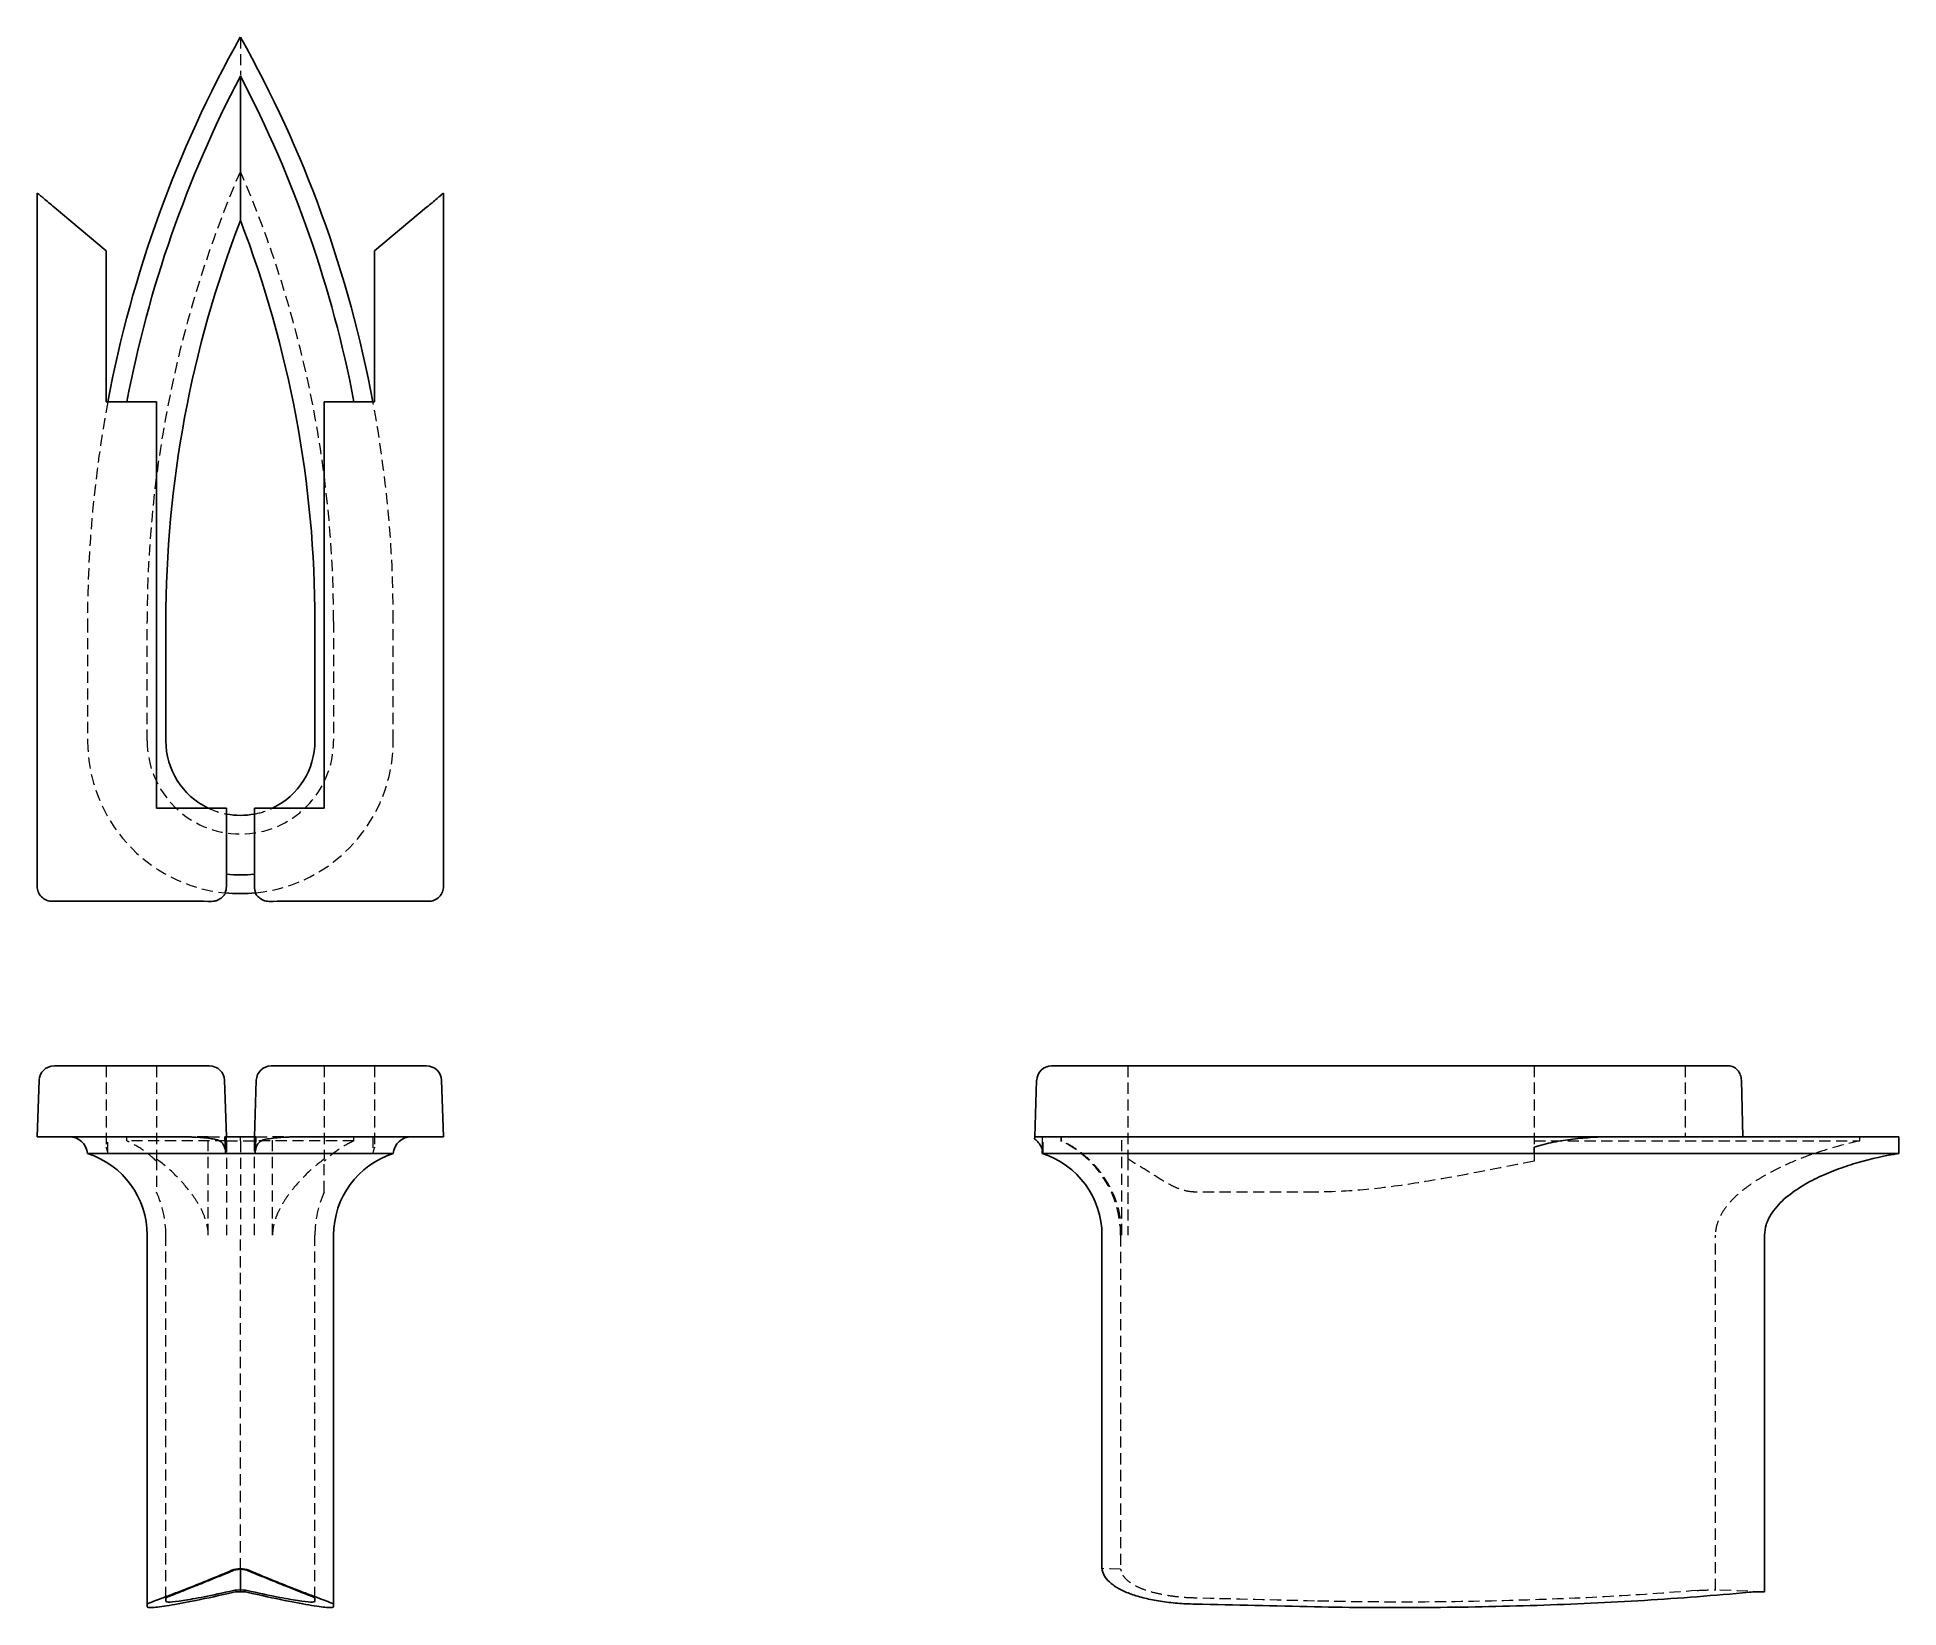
# Model space of a CAD drawing. Header units: millimetres. Extents: x 60 to 271, y 28 to 206.
import ezdxf

# ---------------------------------------------------------------- set-up
doc = ezdxf.new("R2010")
doc.units = ezdxf.units.MM
doc.linetypes.add('HIDDEN', pattern=[1.905, 1.27, -0.635])

msp = doc.modelspace()

# ---------------------------------------------------------------- linework, layer by layer
at = {"color": 7, "linetype": 'Continuous', "lineweight": 25}
for p, q in [((59.92, 188.68), (59.92, 109.92)), ((60.15, 188.5), (59.92, 188.68)), ((105.85, 188.5), (106.08, 188.68)), ((106.08, 109.92), (106.08, 188.68)), ((67.76, 182.11), (61.84, 187.08)), ((104.16, 187.08), (98.24, 182.11)), ((67.76, 164.97), (67.76, 182.11)), ((98.24, 182.11), (98.24, 164.97)), ((73.47, 164.97), (67.76, 164.97)), ((73.47, 118.82), (73.47, 164.97)), ((92.53, 164.97), (92.53, 118.82)), ((98.24, 164.97), (92.53, 164.97)), ((74.53, 126.46), (74.53, 140.03)), ((91.47, 140.03), (91.47, 126.46)), ((79.5, 118.82), (73.47, 118.82)), ((79.5, 118.82), (81.19, 118.82)), ((81.19, 118.82), (81.41, 118.82)), ((81.41, 118.82), (81.41, 118.14)), ((84.59, 118.82), (84.59, 118.14)), ((84.81, 118.82), (84.59, 118.82)), ((84.81, 118.82), (86.5, 118.82)), ((92.53, 118.82), (86.5, 118.82)), ((81.41, 118.14), (81.41, 111.29)), ((84.59, 111.29), (84.59, 118.14)), ((81.41, 111.29), (81.41, 109.92)), ((84.59, 111.29), (84.59, 109.92)), ((61.61, 108.23), (76.16, 108.23)), ((89.84, 108.23), (104.39, 108.23)), ((61.84, 89.53), (79.5, 89.53)), ((86.5, 89.53), (104.16, 89.53)), ((175.15, 89.53), (252.08, 89.53)), ((59.92, 81.49), (60.15, 87.9)), ((81.19, 87.9), (81.41, 81.49)), ((84.59, 81.49), (84.81, 87.9)), ((105.85, 87.9), (106.08, 81.49)), ((173.23, 81.49), (173.45, 87.9)), ((253.5, 87.9), (253.68, 81.49)), ((61.61, 81.49), (76.16, 81.49)), ((81.24, 81.49), (84.76, 81.49)), ((89.84, 81.49), (104.39, 81.49)), ((174.92, 81.49), (253.68, 81.49)), ((253.68, 81.49), (271.38, 81.49)), ((271.38, 79.58), (271.38, 81.49)), ((65.64, 79.58), (81.34, 79.58)), ((81.34, 79.58), (84.66, 79.58)), ((84.66, 79.58), (100.36, 79.58)), ((174.09, 79.91), (174.09, 79.58)), ((174.09, 79.58), (174.17, 79.58)), ((174.17, 79.58), (191.46, 79.58)), ((191.46, 79.58), (205.03, 79.58)), ((205.03, 79.58), (229.97, 79.58)), ((229.97, 79.58), (271.38, 79.58)), ((72.41, 28.39), (72.41, 70.3)), ((93.59, 28.39), (93.59, 70.3)), ((180.87, 70.3), (180.87, 32.42)), ((256.15, 29.79), (256.15, 70.3)), ((83, 29.99), (83, 32.35))]:
    msp.add_line(p, q, dxfattribs=at)
at = {"color": 7, "linetype": 'HIDDEN', "lineweight": 18}
for p, q in [((65.64, 140.03), (65.64, 126.46)), ((72.41, 126.46), (72.41, 140.03)), ((93.59, 140.03), (93.59, 126.46)), ((100.36, 126.46), (100.36, 140.03)), ((67.76, 89.53), (67.76, 80.28)), ((73.47, 89.53), (73.47, 78.95)), ((92.53, 89.53), (92.53, 78.95)), ((98.24, 89.53), (98.24, 80.28)), ((183.82, 89.53), (183.82, 78.95)), ((229.97, 89.53), (229.97, 80.28)), ((247.11, 89.53), (247.11, 81.49)), ((67.95, 79.58), (67.95, 81.49)), ((70.11, 81.01), (70.11, 81.49)), ((81.41, 81.01), (70.11, 81.01)), ((79.35, 81.49), (76.16, 81.49)), ((79.35, 81.49), (81.24, 81.49)), ((79.35, 70.3), (79.35, 81.49)), ((81.41, 81.01), (81.41, 81.49)), ((81.41, 81.01), (84.59, 81.01)), ((83, 81.01), (83, 81.49)), ((84.59, 81.01), (84.59, 81.49)), ((95.89, 81.01), (84.59, 81.01)), ((84.76, 81.49), (86.65, 81.49)), ((86.65, 70.3), (86.65, 81.49)), ((89.84, 81.49), (86.65, 81.49)), ((95.89, 81.01), (95.89, 81.49)), ((98.05, 81.49), (98.05, 79.58)), ((174.09, 81.49), (174.09, 79.91)), ((176.21, 81.49), (176.21, 81.01)), ((176.21, 81.01), (176.29, 81.01)), ((176.29, 81.01), (176.29, 81.49)), ((183.14, 70.3), (183.14, 81.49)), ((229.97, 81.01), (266.95, 81.01)), ((266.95, 81.01), (266.95, 81.49)), ((205.03, 75.2), (191.46, 75.2)), ((74.53, 29.08), (74.53, 70.3)), ((83, 32.35), (83, 70.3)), ((91.47, 29.08), (91.47, 70.3)), ((182.99, 70.3), (182.99, 32.35)), ((250.55, 29.99), (250.55, 70.3)), ((83, 29.79), (83, 29.99))]:
    msp.add_line(p, q, dxfattribs=at)
at = {"color": 7, "linetype": 'HIDDEN', "lineweight": 18, "flags": 128}
for points in [[(182.99, 32.35), (181.8, 32.39), (180.87, 32.42)], [(256.15, 29.79), (253.01, 29.9), (250.55, 29.99)]]:
    msp.add_lwpolyline(points, dxfattribs=at)
at = {"color": 7, "linetype": 'Continuous', "lineweight": 25}
for centre, radius, start, end in [((201.13, 140.03), 135.5, 150.6764, 169.3911), ((-35.13, 140.03), 135.5, 10.6089, 29.3236), ((201.13, 140.03), 133.38, 152.3387, 169.2207), ((-35.13, 140.03), 133.38, 10.7793, 27.6613), ((201.13, 140.03), 126.6, 158.9243, 180), ((-35.13, 140.03), 126.6, 360, 21.0757), ((83, 126.46), 8.47, 180, 244.4364), ((83, 126.46), 8.47, 295.5636, 0), ((83, 126.46), 8.47, 259.1931, 280.8069), ((83, 126.46), 15.24, 264.0208, 275.9792), ((83, 126.46), 17.36, 264.1898, 275.8102), ((61.84, 87.84), 1.69, 90, 178), ((79.5, 87.84), 1.69, 2, 90), ((86.5, 87.84), 1.69, 90, 178), ((104.16, 87.84), 1.69, 2, 90), ((175.15, 87.84), 1.69, 90, 178), ((63.53, 79.37), 2.12, 5.7392, 90), ((102.47, 79.37), 2.12, 90, 174.2608), ((62.67, 70.3), 9.74, 360, 72.2811), ((103.33, 70.3), 9.74, 107.7189, 180), ((171.13, 70.3), 9.74, 360, 72.2811)]:
    msp.add_arc(centre, radius, start, end, dxfattribs=at)
at = {"color": 7, "linetype": 'HIDDEN', "lineweight": 18}
for centre, radius, start, end in [((201.13, 140.03), 128.72, 156.6005, 180), ((-35.13, 140.03), 128.72, 360, 23.3995), ((201.13, 140.03), 135.5, 169.3911, 180), ((-35.13, 140.03), 135.5, 360, 10.6089), ((83, 126.46), 17.36, 180, 264.1898), ((83, 126.46), 10.59, 180, 0), ((83, 126.46), 17.36, 275.8102, 0), ((83, 126.46), 8.47, 244.4364, 259.1931), ((83, 126.46), 8.47, 280.8069, 295.5636), ((171.13, 70.3), 11.86, 360, 64.6231), ((62.67, 70.3), 11.86, 360, 24.3958), ((103.33, 70.3), 11.86, 155.6042, 180)]:
    msp.add_arc(centre, radius, start, end, dxfattribs=at)
for points, knots in [([(83, 206.38), (83, 205.58), (83, 204.12), (83, 202.69), (83, 202.05)], [0, 0, 0, 0, 0.549845, 1, 1, 1, 1]), ([(73.47, 78.69), (72.98, 79.17), (72.45, 79.61), (71.33, 80.38), (70.74, 80.72), (70.11, 81.01)], [0, 0, 0, 0, 0.5, 0.5, 1, 1, 1, 1]), ([(81.41, 81.01), (81.41, 80.53), (81.41, 79.92), (81.41, 78.82), (81.41, 78.41), (81.41, 77.57), (81.41, 77.12), (81.41, 76.42), (81.41, 76.18), (81.41, 75.69), (81.41, 75.44), (81.41, 74.67), (81.41, 74.15), (81.41, 73.08), (81.41, 72.54), (81.41, 71.43), (81.41, 70.87), (81.41, 70.3)], [0, 0, 0, 0, 0.25, 0.25, 0.375, 0.375, 0.5, 0.5, 0.5625, 0.5625, 0.625, 0.625, 0.75, 0.75, 0.875, 0.875, 1, 1, 1, 1]), ([(83, 81.01), (83, 80.64), (83, 80.19), (83, 79.36), (83, 79.06), (83, 78.4), (83, 78.05), (83, 77.46), (83, 77.26), (83, 76.82), (83, 76.6), (83, 76.12), (83, 75.87), (83, 75.35), (83, 75.07), (83, 74.48), (83, 74.17), (83, 73.51), (83, 73.16), (83, 72.41), (83, 72.01), (83, 71.39), (83, 71.17), (83, 70.74), (83, 70.52), (83, 70.3)], [0, 0, 0, 0, 0.25, 0.25, 0.375, 0.375, 0.5, 0.5, 0.5625, 0.5625, 0.625, 0.625, 0.6875, 0.6875, 0.75, 0.75, 0.8125, 0.8125, 0.875, 0.875, 0.9375, 0.9375, 0.96875, 0.96875, 1, 1, 1, 1]), ([(84.59, 70.3), (84.59, 71.43), (84.59, 72.53), (84.59, 74.13), (84.59, 74.66), (84.59, 75.68), (84.59, 76.17), (84.59, 77.11), (84.59, 77.56), (84.59, 78.41), (84.59, 78.81), (84.59, 79.54), (84.59, 79.88), (84.59, 80.5), (84.59, 80.77), (84.59, 81.01)], [0, 0, 0, 0, 0.25, 0.25, 0.375, 0.375, 0.5, 0.5, 0.625, 0.625, 0.75, 0.75, 0.875, 0.875, 1, 1, 1, 1]), ([(95.89, 81.01), (95.26, 80.72), (94.67, 80.38), (93.55, 79.61), (93.02, 79.17), (92.53, 78.69)], [0, 0, 0, 0, 0.5, 0.5, 1, 1, 1, 1]), ([(183.14, 70.3), (183.14, 71.43), (182.98, 72.53), (182.5, 74.13), (182.31, 74.66), (181.84, 75.68), (181.57, 76.17), (180.97, 77.11), (180.64, 77.56), (179.91, 78.41), (179.51, 78.81), (178.68, 79.54), (178.23, 79.88), (177.3, 80.5), (176.8, 80.77), (176.29, 81.01)], [0, 0, 0, 0, 0.25, 0.25, 0.375, 0.375, 0.5, 0.5, 0.625, 0.625, 0.75, 0.75, 0.875, 0.875, 1, 1, 1, 1]), ([(266.95, 81.01), (265.26, 80.64), (263.6, 80.19), (261.17, 79.36), (260.37, 79.06), (258.79, 78.4), (258.01, 78.05), (256.86, 77.46), (256.48, 77.26), (255.73, 76.82), (255.36, 76.6), (254.63, 76.12), (254.28, 75.87), (253.59, 75.35), (253.25, 75.07), (252.61, 74.48), (252.31, 74.17), (251.76, 73.51), (251.5, 73.16), (251.06, 72.41), (250.88, 72.01), (250.69, 71.39), (250.64, 71.17), (250.57, 70.74), (250.55, 70.52), (250.55, 70.3)], [0, 0, 0, 0, 0.25, 0.25, 0.375, 0.375, 0.5, 0.5, 0.5625, 0.5625, 0.625, 0.625, 0.6875, 0.6875, 0.75, 0.75, 0.8125, 0.8125, 0.875, 0.875, 0.9375, 0.9375, 0.96875, 0.96875, 1, 1, 1, 1]), ([(79.35, 70.3), (79.35, 70.76), (79.28, 71.2), (79.06, 72.07), (78.9, 72.5), (78.53, 73.32), (78.31, 73.71), (77.84, 74.47), (77.58, 74.84), (76.76, 75.92), (76.16, 76.59), (74.88, 77.84), (74.2, 78.42), (73.47, 78.95)], [0, 0, 0, 0, 0.125, 0.125, 0.25, 0.25, 0.375, 0.375, 0.5, 0.5, 0.75, 0.75, 1, 1, 1, 1]), ([(73.47, 78.95), (73.47, 78.59), (73.47, 78.21), (73.47, 77.44), (73.47, 77.05), (73.47, 76.49), (73.47, 76.31), (73.47, 75.97), (73.47, 75.81), (73.47, 75.53), (73.47, 75.41), (73.47, 75.25), (73.47, 75.2), (73.47, 75.2)], [0, 0, 0, 0, 0.25, 0.25, 0.5, 0.5, 0.625, 0.625, 0.75, 0.75, 0.875, 0.875, 1, 1, 1, 1]), ([(92.53, 78.95), (91.8, 78.41), (91.12, 77.84), (89.84, 76.59), (89.25, 75.93), (88.43, 74.86), (88.17, 74.49), (87.69, 73.72), (87.48, 73.33), (87.19, 72.71), (87.11, 72.5), (86.95, 72.08), (86.88, 71.86), (86.72, 71.2), (86.65, 70.76), (86.65, 70.3)], [0, 0, 0, 0, 0.25, 0.25, 0.5, 0.5, 0.625, 0.625, 0.75, 0.75, 0.8125, 0.8125, 0.875, 0.875, 1, 1, 1, 1]), ([(92.53, 75.2), (92.53, 75.2), (92.53, 75.25), (92.53, 75.41), (92.53, 75.53), (92.53, 75.81), (92.53, 75.97), (92.53, 76.31), (92.53, 76.49), (92.53, 77.05), (92.53, 77.44), (92.53, 78.2), (92.53, 78.58), (92.53, 78.95)], [0, 0, 0, 0, 0.125, 0.125, 0.25, 0.25, 0.375, 0.375, 0.5, 0.5, 0.75, 0.75, 1, 1, 1, 1]), ([(183.82, 78.95), (183.82, 78.41), (183.82, 77.84), (183.82, 76.59), (183.82, 75.93), (183.82, 74.86), (183.82, 74.49), (183.82, 73.72), (183.82, 73.33), (183.82, 72.71), (183.82, 72.5), (183.82, 72.08), (183.82, 71.86), (183.82, 71.2), (183.82, 70.76), (183.82, 70.3)], [0, 0, 0, 0, 0.25, 0.25, 0.5, 0.5, 0.625, 0.625, 0.75, 0.75, 0.8125, 0.8125, 0.875, 0.875, 1, 1, 1, 1]), ([(191.46, 75.2), (191.09, 75.2), (190.74, 75.25), (190.04, 75.41), (189.7, 75.53), (189.04, 75.81), (188.72, 75.97), (188.09, 76.31), (187.78, 76.49), (186.86, 77.05), (186.26, 77.44), (185.04, 78.2), (184.43, 78.58), (183.82, 78.95)], [0, 0, 0, 0, 0.125, 0.125, 0.25, 0.25, 0.375, 0.375, 0.5, 0.5, 0.75, 0.75, 1, 1, 1, 1]), ([(229.97, 78.69), (227.91, 78.29), (225.84, 77.89), (221.72, 77.1), (219.65, 76.72), (215.51, 76.04), (213.43, 75.74), (209.25, 75.32), (207.15, 75.2), (205.03, 75.2)], [0, 0, 0, 0, 0.25, 0.25, 0.5, 0.5, 0.75, 0.75, 1, 1, 1, 1]), ([(229.97, 79.52), (229.97, 79.48), (229.97, 79.22), (229.97, 78.93), (229.97, 78.69)], [0, 0, 0, 0, 0.175062, 1, 1, 1, 1]), ([(180.91, 32.23), (180.91, 32.24), (180.9, 32.27), (180.9, 32.3), (180.89, 32.31)], [0, 0, 0, 0, 0.525011, 1, 1, 1, 1]), ([(191.46, 29.08), (190.92, 29.09), (190.39, 29.12), (189.61, 29.19), (189.35, 29.22), (188.84, 29.28), (188.59, 29.32), (187.85, 29.43), (187.39, 29.53), (186.51, 29.75), (186.09, 29.87), (185.33, 30.15), (184.99, 30.3), (184.53, 30.54), (184.39, 30.62), (184.12, 30.8), (184, 30.89), (183.67, 31.16), (183.48, 31.35), (183.2, 31.74), (183.1, 31.94), (183.04, 32.15)], [0, 0, 0, 0, 0.125, 0.125, 0.1875, 0.1875, 0.25, 0.25, 0.375, 0.375, 0.5, 0.5, 0.625, 0.625, 0.6875, 0.6875, 0.75, 0.75, 0.875, 0.875, 1, 1, 1, 1]), ([(248.5, 29.94), (245.02, 29.65), (241.5, 29.41), (234.38, 29.03), (230.79, 28.89), (223.53, 28.69), (219.87, 28.63), (214.32, 28.62), (212.46, 28.63), (208.75, 28.67), (206.89, 28.7), (205.03, 28.74)], [0, 0, 0, 0, 0.25, 0.25, 0.5, 0.5, 0.75, 0.75, 0.875, 0.875, 1, 1, 1, 1])]:
    msp.add_open_spline(points, degree=3, knots=knots, dxfattribs=at)
at = {"color": 7, "linetype": 'Continuous', "lineweight": 25}
for points, knots in [([(83, 201.95), (83, 200.26), (83, 198.6), (83, 196.17), (83, 195.37), (83, 193.79), (83, 193.01), (83, 191.86), (83, 191.48), (83, 190.73), (83, 190.36), (83, 189.63), (83, 189.28), (83, 188.59), (83, 188.25), (83, 187.61), (83, 187.31), (83, 186.76), (83, 186.5), (83, 186.06), (83, 185.88), (83, 185.69), (83, 185.64), (83, 185.57), (83, 185.55), (83, 185.55)], [0, 0, 0, 0, 0.25, 0.25, 0.375, 0.375, 0.5, 0.5, 0.5625, 0.5625, 0.625, 0.625, 0.6875, 0.6875, 0.75, 0.75, 0.8125, 0.8125, 0.875, 0.875, 0.9375, 0.9375, 0.96875, 0.96875, 1, 1, 1, 1]), ([(60.15, 188.5), (60.15, 188.49), (60.2, 188.46), (60.37, 188.31), (60.5, 188.2), (60.83, 187.93), (61.02, 187.76), (61.43, 187.42), (61.64, 187.24), (61.84, 187.08)], [0, 0, 0, 0, 0.25, 0.25, 0.5, 0.5, 0.75, 0.75, 1, 1, 1, 1]), ([(104.16, 187.08), (104.36, 187.24), (104.57, 187.42), (104.98, 187.76), (105.17, 187.93), (105.5, 188.2), (105.63, 188.31), (105.8, 188.46), (105.85, 188.49), (105.85, 188.5)], [0, 0, 0, 0, 0.25, 0.25, 0.5, 0.5, 0.75, 0.75, 1, 1, 1, 1]), ([(61.61, 108.23), (61.42, 108.23), (61.2, 108.27), (60.78, 108.43), (60.58, 108.56), (60.25, 108.89), (60.12, 109.09), (59.96, 109.51), (59.92, 109.72), (59.92, 109.92)], [0, 0, 0, 0, 0.25, 0.25, 0.5, 0.5, 0.75, 0.75, 1, 1, 1, 1]), ([(79.73, 108.22), (79.84, 108.22), (79.96, 108.23), (80.19, 108.28), (80.3, 108.31), (80.6, 108.44), (80.78, 108.56), (80.98, 108.74), (81.04, 108.8), (81.14, 108.91), (81.18, 108.96), (81.28, 109.09), (81.31, 109.15), (81.34, 109.17)], [0, 0, 0, 0, 0.125, 0.125, 0.25, 0.25, 0.5, 0.5, 0.625, 0.625, 0.75, 0.75, 1, 1, 1, 1]), ([(84.66, 109.17), (84.69, 109.15), (84.72, 109.09), (84.82, 108.96), (84.86, 108.91), (84.96, 108.8), (85.01, 108.74), (85.15, 108.62), (85.23, 108.56), (85.4, 108.45), (85.5, 108.4), (85.8, 108.27), (86.04, 108.22), (86.27, 108.22)], [0, 0, 0, 0, 0.25, 0.25, 0.375, 0.375, 0.5, 0.5, 0.625, 0.625, 0.75, 0.75, 1, 1, 1, 1]), ([(106.08, 109.92), (106.08, 109.72), (106.04, 109.51), (105.88, 109.09), (105.75, 108.89), (105.42, 108.56), (105.22, 108.43), (104.8, 108.27), (104.58, 108.23), (104.39, 108.23)], [0, 0, 0, 0, 0.25, 0.25, 0.5, 0.5, 0.75, 0.75, 1, 1, 1, 1]), ([(252.08, 89.53), (252.24, 89.53), (252.42, 89.5), (252.76, 89.34), (252.93, 89.21), (253.2, 88.9), (253.31, 88.7), (253.46, 88.3), (253.49, 88.09), (253.5, 87.9)], [0, 0, 0, 0, 0.25, 0.25, 0.5, 0.5, 0.75, 0.75, 1, 1, 1, 1]), ([(61.61, 81.49), (61.42, 81.49), (61.2, 81.49), (60.78, 81.49), (60.58, 81.49), (60.25, 81.49), (60.12, 81.49), (59.96, 81.49), (59.92, 81.49), (59.92, 81.49)], [0, 0, 0, 0, 0.25, 0.25, 0.5, 0.5, 0.75, 0.75, 1, 1, 1, 1]), ([(79.73, 81.26), (79.84, 81.25), (79.96, 81.24), (80.19, 81.19), (80.3, 81.16), (80.6, 81.05), (80.78, 80.94), (80.98, 80.72), (81.04, 80.63), (81.14, 80.45), (81.18, 80.35), (81.28, 80.04), (81.31, 79.81), (81.34, 79.58)], [0, 0, 0, 0, 0.125, 0.125, 0.25, 0.25, 0.5, 0.5, 0.625, 0.625, 0.75, 0.75, 1, 1, 1, 1]), ([(84.66, 79.58), (84.69, 79.81), (84.72, 80.04), (84.82, 80.35), (84.86, 80.45), (84.96, 80.63), (85.01, 80.71), (85.15, 80.86), (85.23, 80.93), (85.4, 81.04), (85.5, 81.09), (85.8, 81.2), (86.04, 81.24), (86.27, 81.26)], [0, 0, 0, 0, 0.25, 0.25, 0.375, 0.375, 0.5, 0.5, 0.625, 0.625, 0.75, 0.75, 1, 1, 1, 1]), ([(106.08, 81.49), (106.08, 81.49), (106.04, 81.49), (105.88, 81.49), (105.75, 81.49), (105.42, 81.49), (105.22, 81.49), (104.8, 81.49), (104.58, 81.49), (104.39, 81.49)], [0, 0, 0, 0, 0.25, 0.25, 0.5, 0.5, 0.75, 0.75, 1, 1, 1, 1]), ([(174.17, 79.58), (174.15, 79.81), (174.09, 80.04), (173.96, 80.35), (173.91, 80.45), (173.8, 80.63), (173.74, 80.71), (173.62, 80.86), (173.56, 80.93), (173.45, 81.04), (173.4, 81.09), (173.27, 81.2), (173.22, 81.24), (173.22, 81.26)], [0, 0, 0, 0, 0.25, 0.25, 0.375, 0.375, 0.5, 0.5, 0.625, 0.625, 0.75, 0.75, 1, 1, 1, 1]), ([(174.92, 81.49), (174.72, 81.49), (174.51, 81.49), (174.09, 81.49), (173.89, 81.49), (173.56, 81.49), (173.43, 81.49), (173.27, 81.49), (173.23, 81.49), (173.23, 81.49)], [0, 0, 0, 0, 0.25, 0.25, 0.5, 0.5, 0.75, 0.75, 1, 1, 1, 1]), ([(238.86, 81.49), (238.11, 81.49), (237.36, 81.46), (235.86, 81.37), (235.11, 81.3), (233.62, 81.12), (232.88, 81.01), (231.78, 80.79), (231.41, 80.71), (230.69, 80.52), (230.33, 80.42), (229.97, 80.28)], [0, 0, 0, 0, 0.25, 0.25, 0.5, 0.5, 0.75, 0.75, 0.875, 0.875, 1, 1, 1, 1]), ([(271.38, 79.58), (269.82, 79.33), (268.28, 79), (266.02, 78.34), (265.27, 78.1), (263.8, 77.55), (263.07, 77.25), (261.64, 76.58), (260.93, 76.2), (259.59, 75.36), (258.94, 74.9), (258.05, 74.11), (257.77, 73.83), (257.26, 73.23), (257.02, 72.9), (256.71, 72.39), (256.62, 72.22), (256.45, 71.85), (256.38, 71.67), (256.21, 71.1), (256.15, 70.7), (256.15, 70.3)], [0, 0, 0, 0, 0.25, 0.25, 0.375, 0.375, 0.5, 0.5, 0.625, 0.625, 0.75, 0.75, 0.8125, 0.8125, 0.875, 0.875, 0.90625, 0.90625, 0.9375, 0.9375, 1, 1, 1, 1]), ([(72.41, 28.39), (72.41, 28.4), (72.48, 28.44), (72.67, 28.52), (72.75, 28.55), (72.94, 28.63), (73.05, 28.67), (73.42, 28.82), (73.73, 28.93), (74.26, 29.13), (74.46, 29.21), (74.87, 29.36), (75.08, 29.44), (75.75, 29.69), (76.24, 29.88), (77.02, 30.18), (77.29, 30.29), (77.84, 30.51), (78.12, 30.62), (78.98, 30.96), (79.57, 31.2), (80.79, 31.7), (81.41, 31.96), (82.03, 32.23)], [0, 0, 0, 0, 0.125, 0.125, 0.1875, 0.1875, 0.25, 0.25, 0.375, 0.375, 0.4375, 0.4375, 0.5, 0.5, 0.625, 0.625, 0.6875, 0.6875, 0.75, 0.75, 0.875, 0.875, 1, 1, 1, 1]), ([(74.53, 29.08), (74.53, 29.09), (74.58, 29.12), (74.73, 29.19), (74.79, 29.22), (74.94, 29.28), (75.03, 29.32), (75.32, 29.43), (75.55, 29.53), (76.11, 29.75), (76.43, 29.87), (77.12, 30.15), (77.5, 30.3), (78.11, 30.54), (78.32, 30.62), (78.75, 30.8), (78.97, 30.89), (79.64, 31.16), (80.1, 31.35), (81.06, 31.74), (81.54, 31.94), (82.04, 32.15)], [0, 0, 0, 0, 0.125, 0.125, 0.1875, 0.1875, 0.25, 0.25, 0.375, 0.375, 0.5, 0.5, 0.625, 0.625, 0.6875, 0.6875, 0.75, 0.75, 0.875, 0.875, 1, 1, 1, 1]), ([(91.47, 29.08), (91.47, 29.09), (91.42, 29.12), (91.27, 29.19), (91.21, 29.22), (91.06, 29.28), (90.97, 29.32), (90.68, 29.43), (90.45, 29.53), (89.89, 29.75), (89.57, 29.87), (88.88, 30.15), (88.5, 30.3), (87.89, 30.54), (87.68, 30.62), (87.25, 30.8), (87.03, 30.89), (86.36, 31.16), (85.9, 31.35), (84.94, 31.74), (84.46, 31.94), (83.96, 32.15)], [0, 0, 0, 0, 0.125, 0.125, 0.1875, 0.1875, 0.25, 0.25, 0.375, 0.375, 0.5, 0.5, 0.625, 0.625, 0.6875, 0.6875, 0.75, 0.75, 0.875, 0.875, 1, 1, 1, 1]), ([(93.59, 28.39), (93.59, 28.4), (93.52, 28.44), (93.33, 28.52), (93.25, 28.55), (93.06, 28.63), (92.95, 28.67), (92.58, 28.82), (92.27, 28.93), (91.74, 29.13), (91.54, 29.21), (91.13, 29.36), (90.92, 29.44), (90.25, 29.69), (89.76, 29.88), (88.98, 30.18), (88.71, 30.29), (88.16, 30.51), (87.88, 30.62), (87.02, 30.96), (86.43, 31.2), (85.21, 31.7), (84.59, 31.96), (83.97, 32.23)], [0, 0, 0, 0, 0.125, 0.125, 0.1875, 0.1875, 0.25, 0.25, 0.375, 0.375, 0.4375, 0.4375, 0.5, 0.5, 0.625, 0.625, 0.6875, 0.6875, 0.75, 0.75, 0.875, 0.875, 1, 1, 1, 1]), ([(191.46, 28.39), (190.77, 28.4), (190.1, 28.44), (189.12, 28.52), (188.79, 28.55), (188.14, 28.63), (187.82, 28.67), (186.89, 28.82), (186.3, 28.93), (185.47, 29.13), (185.19, 29.21), (184.67, 29.36), (184.42, 29.44), (183.71, 29.69), (183.29, 29.88), (182.71, 30.18), (182.53, 30.29), (182.21, 30.51), (182.05, 30.62), (181.64, 30.96), (181.42, 31.2), (181.08, 31.7), (180.97, 31.96), (180.91, 32.23)], [0, 0, 0, 0, 0.125, 0.125, 0.1875, 0.1875, 0.25, 0.25, 0.375, 0.375, 0.4375, 0.4375, 0.5, 0.5, 0.625, 0.625, 0.6875, 0.6875, 0.75, 0.75, 0.875, 0.875, 1, 1, 1, 1]), ([(82.25, 29.74), (80.63, 29.37), (79.21, 29.06), (76.76, 28.57), (75.74, 28.38), (74.5, 28.18), (74.14, 28.13), (73.51, 28.04), (73.25, 28.02), (72.62, 27.97), (72.41, 28), (72.41, 28.09)], [0, 0, 0, 0, 0.25, 0.25, 0.5, 0.5, 0.625, 0.625, 0.75, 0.75, 1, 1, 1, 1]), ([(82.23, 29.94), (80.96, 29.65), (79.84, 29.41), (77.93, 29.03), (77.13, 28.89), (75.84, 28.69), (75.35, 28.63), (74.86, 28.62), (74.74, 28.63), (74.57, 28.67), (74.53, 28.7), (74.53, 28.74)], [0, 0, 0, 0, 0.25, 0.25, 0.5, 0.5, 0.75, 0.75, 0.875, 0.875, 1, 1, 1, 1]), ([(83.75, 29.74), (85.37, 29.37), (86.79, 29.06), (89.24, 28.57), (90.26, 28.38), (91.5, 28.18), (91.86, 28.13), (92.49, 28.04), (92.75, 28.02), (93.38, 27.97), (93.59, 28), (93.59, 28.09)], [0, 0, 0, 0, 0.25, 0.25, 0.5, 0.5, 0.625, 0.625, 0.75, 0.75, 1, 1, 1, 1]), ([(83.77, 29.94), (85.04, 29.65), (86.16, 29.41), (88.07, 29.03), (88.87, 28.89), (90.16, 28.69), (90.65, 28.63), (91.14, 28.62), (91.26, 28.63), (91.43, 28.67), (91.47, 28.7), (91.47, 28.74)], [0, 0, 0, 0, 0.25, 0.25, 0.5, 0.5, 0.75, 0.75, 0.875, 0.875, 1, 1, 1, 1]), ([(254.38, 29.74), (250.47, 29.37), (246.51, 29.06), (238.47, 28.57), (234.4, 28.38), (228.21, 28.18), (226.13, 28.13), (221.96, 28.04), (219.85, 28.02), (213.51, 27.97), (209.27, 28), (205.03, 28.09)], [0, 0, 0, 0, 0.25, 0.25, 0.5, 0.5, 0.625, 0.625, 0.75, 0.75, 1, 1, 1, 1])]:
    msp.add_open_spline(points, degree=3, knots=knots, dxfattribs=at)
for points in [[(76.16, 108.23), (77.35, 108.23), (78.54, 108.23), (79.73, 108.22)], [(81.41, 109.92), (81.41, 109.67), (81.35, 109.41), (81.24, 109.18)], [(84.76, 109.18), (84.65, 109.41), (84.59, 109.67), (84.59, 109.92)], [(86.27, 108.22), (87.46, 108.23), (88.65, 108.23), (89.84, 108.23)], [(76.16, 81.49), (77.35, 81.49), (78.54, 81.37), (79.73, 81.26)], [(81.24, 81.49), (81.27, 80.85), (81.3, 80.21), (81.34, 79.58)], [(84.66, 79.58), (84.7, 80.21), (84.73, 80.85), (84.76, 81.49)], [(86.27, 81.26), (87.46, 81.37), (88.65, 81.49), (89.84, 81.49)], [(173.22, 81.26), (173.23, 81.37), (173.23, 81.49), (173.23, 81.49)], [(229.97, 80.28), (229.97, 80.06), (229.97, 79.82), (229.97, 79.58)], [(82.03, 32.23), (82.34, 32.35), (82.67, 32.42), (83, 32.42)], [(82.04, 32.15), (82.34, 32.28), (82.67, 32.35), (83, 32.35)], [(83, 32.42), (83.33, 32.42), (83.66, 32.35), (83.97, 32.23)], [(83, 32.35), (83.33, 32.35), (83.66, 32.28), (83.96, 32.15)], [(180.87, 32.42), (180.87, 32.42), (180.89, 32.35), (180.91, 32.23)], [(83, 29.99), (82.74, 30.01), (82.48, 29.99), (82.23, 29.94)], [(83, 29.79), (82.75, 29.81), (82.5, 29.79), (82.25, 29.74)], [(83.77, 29.94), (83.52, 29.99), (83.26, 30.01), (83, 29.99)], [(83.75, 29.74), (83.5, 29.79), (83.25, 29.81), (83, 29.79)], [(254.38, 29.74), (254.97, 29.79), (255.56, 29.81), (256.15, 29.79)], [(72.41, 28.09), (72.41, 28.19), (72.41, 28.29), (72.41, 28.39)], [(74.53, 28.74), (74.53, 28.85), (74.53, 28.96), (74.53, 29.08)], [(91.47, 28.74), (91.47, 28.85), (91.47, 28.96), (91.47, 29.08)], [(93.59, 28.09), (93.59, 28.19), (93.59, 28.29), (93.59, 28.39)], [(205.03, 28.09), (200.5, 28.19), (195.98, 28.29), (191.46, 28.39)]]:
    msp.add_open_spline(points, degree=3, dxfattribs=at)
at = {"color": 7, "linetype": 'HIDDEN', "lineweight": 18}
for points in [[(174.17, 79.58), (174.18, 80.21), (174.18, 80.85), (174.18, 81.49)], [(67.95, 79.58), (67.93, 79.82), (67.86, 80.06), (67.76, 80.28)], [(98.24, 80.28), (98.14, 80.06), (98.07, 79.82), (98.05, 79.58)], [(182.99, 32.35), (182.99, 32.35), (183.01, 32.28), (183.04, 32.15)], [(248.5, 29.94), (249.19, 29.99), (249.87, 30.01), (250.55, 29.99)], [(205.03, 28.74), (200.5, 28.85), (195.98, 28.96), (191.46, 29.08)]]:
    msp.add_open_spline(points, degree=3, dxfattribs=at)

doc.saveas('drawing.dxf')
